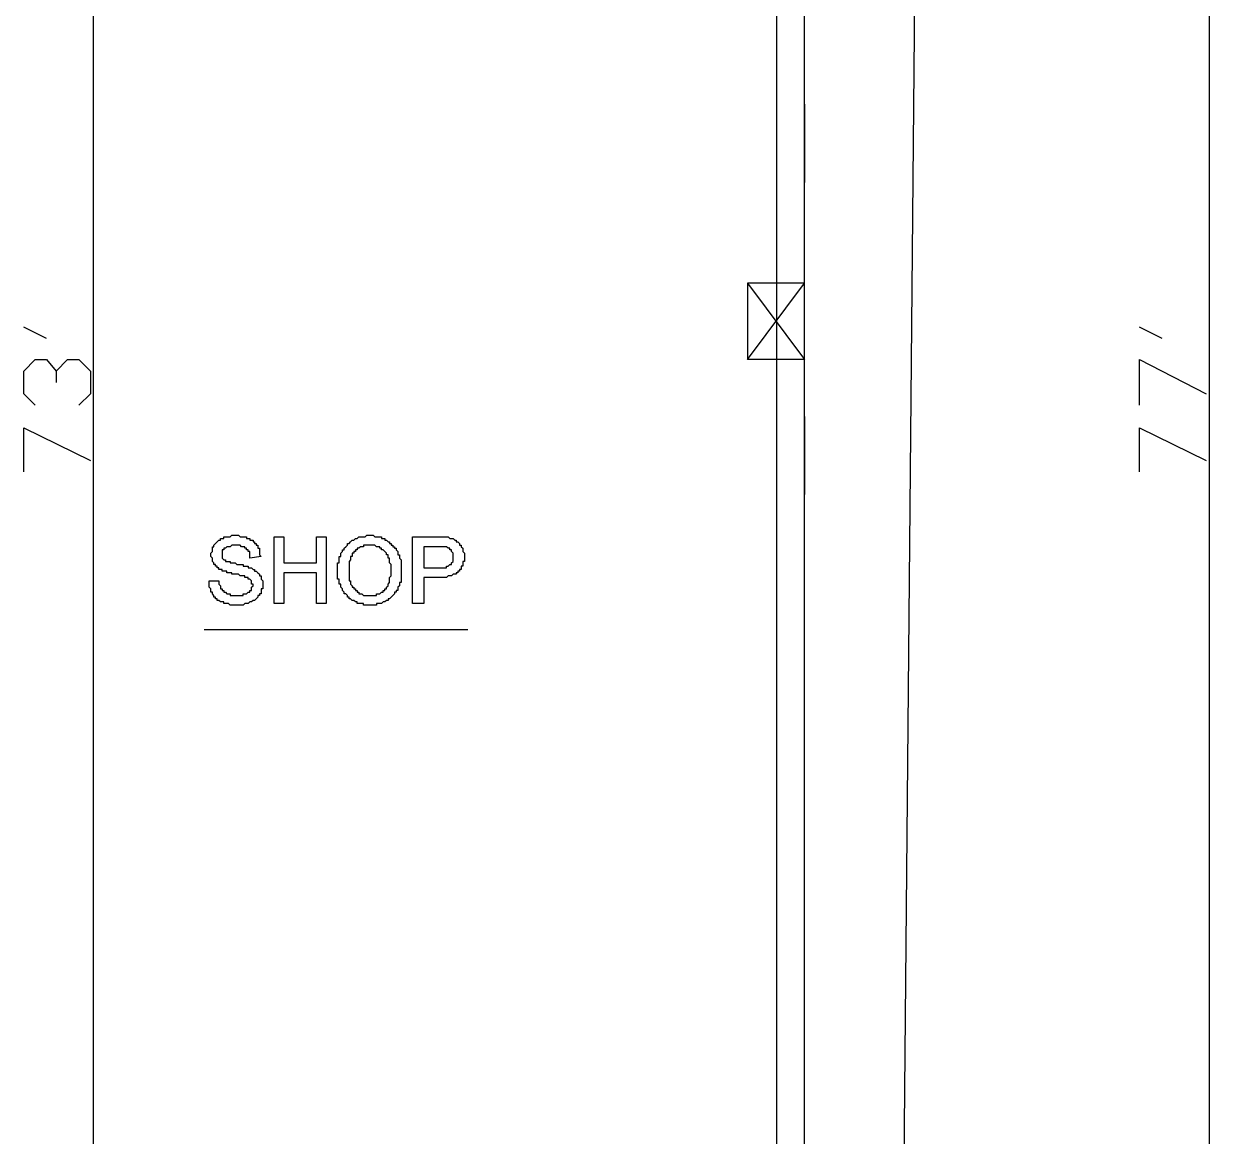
# Model space of a CAD drawing. Header units: inches. Extents: x -628 to 1537, y -1730 to 336.
# Drawn here: x 262.6 to 455.7, y -358.4 to -177.3 of the extents above; entities that cross this region are included whole.
import ezdxf

# ---------------------------------------------------------------- set-up
doc = ezdxf.new("R2010")
doc.units = ezdxf.units.IN
doc.layers.get('0').update_dxf_attribs({"linetype": 'CONTINUOUS'})

msp = doc.modelspace()

# ---------------------------------------------------------------- linework, layer by layer
at = {"color": 6}
for p, q in [((410.91, 180.11), (403.23, -657.05)), ((266.31, -228.53), (262.6, -226.68)), ((447.99, -228.53), (444.27, -226.68)), ((262.6, -233.83), (264.45, -231.98)), ((264.45, -231.98), (266.31, -231.98)), ((266.31, -231.98), (267.89, -233.83)), ((267.89, -233.83), (269.75, -231.98)), ((269.75, -231.98), (271.6, -231.98)), ((271.6, -231.98), (273.45, -233.83)), ((444.27, -239.39), (444.27, -231.98)), ((444.27, -231.98), (455.13, -237.54)), ((262.6, -237.54), (262.6, -233.83)), ((267.89, -233.83), (267.89, -235.68)), ((273.45, -233.83), (273.45, -237.54)), ((264.45, -239.39), (262.6, -237.54)), ((273.45, -237.54), (271.6, -239.39)), ((262.6, -250.25), (262.6, -243.1)), ((262.6, -243.1), (273.45, -248.4)), ((444.27, -250.25), (444.27, -243.1)), ((444.27, -243.1), (455.13, -248.4)), ((296.23, -260.85), (296.5, -260.58)), ((296.5, -260.58), (296.75, -260.58)), ((296.75, -260.58), (296.75, -260.58)), ((296.75, -260.58), (297.02, -260.58)), ((297.02, -260.58), (297.02, -260.58)), ((297.02, -260.58), (297.29, -260.58)), ((297.29, -260.58), (297.29, -260.58)), ((297.29, -260.58), (297.56, -260.58)), ((297.56, -260.58), (297.56, -260.58)), ((297.56, -260.58), (297.82, -260.85)), ((318.21, -260.85), (318.47, -260.58)), ((318.47, -260.58), (318.47, -260.58)), ((318.47, -260.58), (318.74, -260.58)), ((318.74, -260.58), (319.01, -260.58)), ((319.01, -260.58), (319.01, -260.58)), ((319.01, -260.58), (319.53, -260.58)), ((319.01, -260.58), (319.01, -260.58)), ((319.01, -260.58), (319.01, -260.58)), ((319.53, -260.58), (319.53, -260.58)), ((319.53, -260.58), (319.8, -260.85)), ((293.32, -262.7), (293.32, -262.44)), ((293.32, -262.44), (293.58, -262.44)), ((293.58, -262.17), (293.84, -261.91)), ((293.58, -262.44), (293.58, -262.17)), ((293.58, -262.17), (293.58, -262.17)), ((293.84, -261.91), (294.11, -261.64)), ((293.84, -261.91), (293.84, -261.91)), ((293.84, -261.91), (293.84, -261.91)), ((294.11, -261.64), (294.38, -261.37)), ((294.11, -261.64), (294.11, -261.64)), ((294.11, -261.64), (294.11, -261.64)), ((294.38, -261.37), (294.38, -261.37)), ((294.38, -261.37), (294.64, -261.37)), ((294.64, -261.37), (294.64, -261.1)), ((294.64, -261.1), (294.64, -261.1)), ((294.64, -261.1), (294.9, -261.1)), ((294.9, -261.1), (294.9, -261.1)), ((294.9, -261.1), (295.17, -261.1)), ((295.17, -261.1), (295.17, -260.85)), ((295.17, -260.85), (295.44, -260.85)), ((295.44, -260.85), (295.44, -260.85)), ((295.44, -260.85), (295.7, -260.85)), ((295.7, -262.44), (295.44, -262.7)), ((295.7, -260.85), (295.96, -260.85)), ((295.96, -262.44), (295.7, -262.44)), ((295.7, -262.44), (295.7, -262.44)), ((295.96, -260.85), (295.96, -260.85)), ((295.96, -260.85), (296.23, -260.85)), ((296.23, -262.44), (295.96, -262.44)), ((295.96, -262.44), (295.96, -262.44)), ((296.23, -260.85), (296.23, -260.85)), ((296.5, -262.17), (296.23, -262.44)), ((296.23, -262.44), (296.23, -262.44)), ((296.75, -262.17), (296.5, -262.17)), ((296.5, -262.17), (296.5, -262.17)), ((297.02, -262.17), (296.75, -262.17)), ((297.29, -262.17), (297.02, -262.17)), ((297.02, -262.17), (297.02, -262.17)), ((297.02, -262.17), (297.02, -262.17)), ((297.56, -262.17), (297.29, -262.17)), ((297.82, -262.17), (297.56, -262.17)), ((297.56, -262.17), (297.56, -262.17)), ((297.82, -260.85), (298.08, -260.85)), ((298.08, -262.44), (297.82, -262.17)), ((298.08, -260.85), (298.08, -260.85)), ((298.08, -260.85), (298.35, -260.85)), ((298.35, -262.44), (298.08, -262.44)), ((298.08, -262.44), (298.08, -262.44)), ((298.35, -260.85), (298.35, -260.85)), ((298.35, -260.85), (298.61, -260.85)), ((298.61, -262.44), (298.35, -262.44)), ((298.35, -262.44), (298.35, -262.44)), ((298.61, -260.85), (298.61, -260.85)), ((298.61, -260.85), (298.88, -260.85)), ((298.61, -262.7), (298.61, -262.44)), ((298.61, -262.44), (298.61, -262.44)), ((298.88, -260.85), (298.88, -261.1)), ((298.88, -261.1), (299.14, -261.1)), ((299.14, -261.1), (299.14, -261.1)), ((299.14, -261.1), (299.41, -261.1)), ((299.41, -261.1), (299.41, -261.37)), ((299.41, -261.37), (299.67, -261.37)), ((299.67, -261.37), (299.67, -261.37)), ((299.67, -261.37), (299.94, -261.37)), ((299.94, -261.37), (299.94, -261.64)), ((299.94, -261.64), (299.94, -261.64)), ((299.94, -261.64), (300.2, -261.64)), ((300.2, -261.64), (300.2, -261.91)), ((300.2, -261.91), (300.46, -261.91)), ((300.46, -261.91), (300.46, -261.91)), ((300.46, -261.91), (300.46, -262.17)), ((300.46, -262.17), (300.73, -262.17)), ((300.73, -262.17), (300.73, -262.44)), ((300.73, -262.44), (300.73, -262.44)), ((300.73, -262.44), (300.73, -262.7)), ((303.38, -271.7), (303.38, -260.85)), ((303.38, -260.85), (304.97, -260.85)), ((304.97, -260.85), (304.97, -265.08)), ((310.27, -265.08), (310.27, -260.85)), ((310.27, -260.85), (311.85, -260.85)), ((311.85, -260.85), (311.85, -271.7)), ((314.77, -262.7), (315.03, -262.44)), ((315.03, -262.44), (315.3, -262.17)), ((315.03, -262.44), (315.03, -262.44)), ((315.03, -262.44), (315.03, -262.44)), ((315.3, -262.17), (315.3, -261.91)), ((315.3, -261.91), (315.57, -261.91)), ((315.3, -262.17), (315.3, -262.17)), ((315.57, -261.91), (315.83, -261.64)), ((315.57, -261.91), (315.57, -261.91)), ((315.83, -261.64), (316.09, -261.37)), ((315.83, -261.64), (315.83, -261.64)), ((315.83, -261.64), (315.83, -261.64)), ((316.09, -261.37), (316.09, -261.37)), ((316.09, -261.37), (316.36, -261.37)), ((316.36, -261.37), (316.62, -261.1)), ((316.36, -261.37), (316.36, -261.37)), ((316.62, -261.1), (316.62, -261.1)), ((316.62, -261.1), (316.89, -261.1)), ((316.89, -261.1), (317.15, -260.85)), ((316.89, -261.1), (316.89, -261.1)), ((317.15, -260.85), (317.15, -260.85)), ((317.15, -260.85), (317.42, -260.85)), ((317.42, -262.44), (317.15, -262.7)), ((317.42, -260.85), (317.42, -260.85)), ((317.42, -260.85), (317.68, -260.85)), ((317.68, -262.44), (317.42, -262.44)), ((317.42, -262.44), (317.42, -262.44)), ((317.68, -260.85), (317.68, -260.85)), ((317.68, -260.85), (317.95, -260.85)), ((317.95, -262.44), (317.68, -262.44)), ((317.68, -262.44), (317.68, -262.44)), ((317.95, -260.85), (318.21, -260.85)), ((318.21, -262.17), (317.95, -262.17)), ((317.95, -262.17), (317.95, -262.44)), ((318.21, -260.85), (318.21, -260.85)), ((318.47, -262.17), (318.21, -262.17)), ((318.74, -262.17), (318.47, -262.17)), ((318.47, -262.17), (318.47, -262.17)), ((319.01, -262.17), (318.74, -262.17)), ((318.74, -262.17), (318.74, -262.17)), ((319.27, -262.17), (319.01, -262.17)), ((319.01, -262.17), (319.01, -262.17)), ((319.53, -262.17), (319.27, -262.17)), ((319.27, -262.17), (319.27, -262.17)), ((319.8, -262.17), (319.53, -262.17)), ((319.8, -260.85), (319.8, -260.85)), ((319.8, -260.85), (320.07, -260.85)), ((320.07, -262.44), (319.8, -262.17)), ((319.8, -262.17), (319.8, -262.17)), ((320.07, -260.85), (320.07, -260.85)), ((320.07, -260.85), (320.33, -260.85)), ((320.33, -262.44), (320.07, -262.44)), ((320.07, -262.44), (320.07, -262.44)), ((320.33, -260.85), (320.33, -260.85)), ((320.33, -260.85), (320.59, -260.85)), ((320.59, -262.44), (320.33, -262.44)), ((320.33, -262.44), (320.33, -262.44)), ((320.59, -260.85), (320.86, -260.85)), ((320.59, -262.7), (320.59, -262.44)), ((320.86, -260.85), (320.86, -261.1)), ((320.86, -261.1), (321.13, -261.1)), ((321.13, -261.1), (321.13, -261.1)), ((321.13, -261.1), (321.39, -261.1)), ((321.39, -261.1), (321.39, -261.1)), ((321.39, -261.1), (321.39, -261.37)), ((321.39, -261.37), (321.65, -261.37)), ((321.65, -261.37), (321.65, -261.37)), ((321.65, -261.37), (321.92, -261.64)), ((321.92, -261.64), (321.92, -261.64)), ((321.92, -261.64), (322.19, -261.64)), ((322.19, -261.64), (322.19, -261.91)), ((322.19, -261.91), (322.45, -261.91)), ((322.45, -261.91), (322.45, -261.91)), ((322.45, -261.91), (322.45, -262.17)), ((322.45, -262.17), (322.71, -262.17)), ((322.71, -262.17), (322.71, -262.17)), ((322.71, -262.17), (322.71, -262.44)), ((322.71, -262.44), (322.98, -262.44)), ((322.98, -262.44), (322.98, -262.44)), ((322.98, -262.44), (322.98, -262.7)), ((325.9, -260.85), (330.13, -260.85)), ((325.9, -271.7), (325.9, -260.85)), ((330.13, -262.44), (327.75, -262.44)), ((327.75, -262.44), (327.75, -265.87)), ((330.13, -260.85), (330.13, -260.85)), ((330.13, -260.85), (330.66, -260.85)), ((330.4, -262.44), (330.13, -262.44)), ((330.66, -262.44), (330.4, -262.44)), ((330.66, -260.85), (330.66, -260.85)), ((330.66, -260.85), (330.92, -260.85)), ((330.92, -262.44), (330.66, -262.44)), ((330.66, -262.44), (330.66, -262.44)), ((330.92, -260.85), (330.92, -260.85)), ((330.92, -260.85), (331.19, -260.85)), ((331.19, -262.44), (330.92, -262.44)), ((330.92, -262.44), (330.92, -262.44)), ((331.19, -260.85), (331.19, -260.85)), ((331.19, -260.85), (331.46, -260.85)), ((331.46, -262.44), (331.19, -262.44)), ((331.19, -262.44), (331.19, -262.44)), ((331.46, -260.85), (331.46, -260.85)), ((331.46, -260.85), (331.71, -260.85)), ((331.71, -262.7), (331.46, -262.44)), ((331.46, -262.44), (331.46, -262.44)), ((331.46, -262.44), (331.46, -262.44)), ((331.71, -260.85), (331.98, -261.1)), ((331.98, -261.1), (331.98, -261.1)), ((331.98, -261.1), (332.25, -261.1)), ((332.25, -261.1), (332.25, -261.1)), ((332.25, -261.1), (332.52, -261.1)), ((332.52, -261.1), (332.52, -261.1)), ((332.52, -261.1), (332.78, -261.37)), ((332.78, -261.37), (332.78, -261.37)), ((332.78, -261.37), (333.04, -261.37)), ((333.04, -261.37), (333.04, -261.37)), ((333.04, -261.37), (333.04, -261.64)), ((333.04, -261.64), (333.31, -261.64)), ((333.31, -261.64), (333.31, -261.64)), ((333.31, -261.64), (333.57, -261.91)), ((333.57, -261.91), (333.57, -261.91)), ((333.57, -261.91), (333.57, -262.17)), ((333.57, -262.17), (333.83, -262.17)), ((333.83, -262.17), (333.83, -262.44)), ((333.83, -262.44), (333.83, -262.44)), ((333.83, -262.44), (334.1, -262.7)), ((293.05, -263.49), (293.32, -263.22)), ((293.05, -263.76), (293.05, -263.49)), ((293.05, -263.49), (293.05, -263.49)), ((293.05, -264.02), (293.05, -263.76)), ((293.05, -263.76), (293.05, -263.76)), ((293.32, -264.29), (293.05, -264.02)), ((293.32, -262.96), (293.32, -262.7)), ((293.32, -262.7), (293.32, -262.7)), ((293.32, -263.22), (293.32, -262.96)), ((293.32, -262.96), (293.32, -262.96)), ((293.32, -263.22), (293.32, -263.22)), ((293.32, -264.56), (293.32, -264.29)), ((293.32, -264.29), (293.32, -264.29)), ((295.17, -262.96), (294.9, -262.96)), ((294.9, -262.96), (294.9, -263.22)), ((294.9, -263.22), (294.9, -263.22)), ((294.9, -263.22), (294.9, -263.49)), ((294.9, -263.49), (294.9, -263.49)), ((294.9, -263.49), (294.9, -263.76)), ((294.9, -263.76), (294.9, -263.76)), ((294.9, -263.76), (294.9, -264.02)), ((294.9, -264.02), (294.9, -264.02)), ((294.9, -264.02), (294.9, -264.29)), ((294.9, -264.29), (294.9, -264.29)), ((294.9, -264.29), (295.17, -264.56)), ((295.44, -262.7), (295.17, -262.7)), ((295.17, -262.7), (295.17, -262.7)), ((295.17, -262.7), (295.17, -262.96)), ((295.44, -262.7), (295.44, -262.7)), ((298.88, -262.7), (298.61, -262.7)), ((298.88, -262.96), (298.88, -262.7)), ((298.88, -262.7), (298.88, -262.7)), ((299.14, -262.96), (298.88, -262.96)), ((299.14, -263.22), (299.14, -262.96)), ((299.41, -263.22), (299.14, -263.22)), ((299.41, -264.29), (299.41, -263.22)), ((301.26, -264.02), (299.41, -264.29)), ((300.73, -262.7), (301, -262.7)), ((301, -262.7), (301, -262.96)), ((301, -262.96), (301, -262.96)), ((301, -262.96), (301, -263.22)), ((301, -263.22), (301, -263.22)), ((301, -263.22), (301, -263.49)), ((301, -263.49), (301, -263.49)), ((301, -263.49), (301, -263.76)), ((301, -263.76), (301.26, -264.02)), ((301.26, -264.02), (301.26, -264.02)), ((301.26, -264.02), (301.26, -264.02)), ((313.97, -264.29), (313.97, -264.02)), ((313.97, -264.02), (314.24, -264.02)), ((313.97, -264.56), (313.97, -264.29)), ((313.97, -264.29), (313.97, -264.29)), ((314.24, -263.49), (314.51, -263.22)), ((314.24, -263.76), (314.24, -263.49)), ((314.24, -263.49), (314.24, -263.49)), ((314.24, -264.02), (314.24, -263.76)), ((314.24, -263.76), (314.24, -263.76)), ((314.51, -263.22), (314.51, -262.96)), ((314.51, -262.96), (314.51, -262.96)), ((314.51, -262.96), (314.77, -262.96)), ((314.51, -263.22), (314.51, -263.22)), ((314.77, -262.96), (314.77, -262.7)), ((314.77, -262.7), (314.77, -262.7)), ((316.09, -264.02), (315.83, -264.02)), ((315.83, -264.02), (315.83, -264.29)), ((315.83, -264.29), (315.83, -264.29)), ((315.83, -264.29), (315.83, -264.56)), ((316.36, -263.49), (316.09, -263.49)), ((316.09, -263.49), (316.09, -263.76)), ((316.09, -263.76), (316.09, -263.76)), ((316.09, -263.76), (316.09, -264.02)), ((316.62, -263.22), (316.36, -263.22)), ((316.36, -263.22), (316.36, -263.22)), ((316.36, -263.22), (316.36, -263.49)), ((316.36, -263.49), (316.36, -263.49)), ((316.89, -262.96), (316.62, -262.96)), ((316.62, -262.96), (316.62, -263.22)), ((317.15, -262.7), (316.89, -262.7)), ((316.89, -262.7), (316.89, -262.7)), ((316.89, -262.7), (316.89, -262.96)), ((317.15, -262.7), (317.15, -262.7)), ((320.86, -262.7), (320.59, -262.7)), ((320.86, -262.96), (320.86, -262.7)), ((320.86, -262.7), (320.86, -262.7)), ((321.13, -262.96), (320.86, -262.96)), ((321.39, -263.22), (321.13, -262.96)), ((321.13, -262.96), (321.13, -262.96)), ((321.65, -263.49), (321.39, -263.22)), ((321.39, -263.22), (321.39, -263.22)), ((321.39, -263.22), (321.39, -263.22)), ((321.65, -263.76), (321.65, -263.49)), ((321.65, -263.49), (321.65, -263.49)), ((321.65, -263.49), (321.65, -263.49)), ((321.92, -263.76), (321.65, -263.76)), ((321.92, -264.02), (321.92, -263.76)), ((321.92, -264.29), (321.92, -264.02)), ((321.92, -264.02), (321.92, -264.02)), ((322.19, -264.29), (321.92, -264.29)), ((322.19, -264.56), (322.19, -264.29)), ((322.98, -262.7), (323.24, -262.7)), ((323.24, -262.7), (323.24, -262.96)), ((323.24, -262.96), (323.24, -262.96)), ((323.24, -262.96), (323.51, -263.22)), ((323.51, -263.22), (323.51, -263.22)), ((323.51, -263.22), (323.51, -263.49)), ((323.51, -263.49), (323.51, -263.49)), ((323.51, -263.49), (323.51, -263.76)), ((323.51, -263.76), (323.78, -263.76)), ((323.78, -263.76), (323.78, -264.02)), ((323.78, -264.02), (323.78, -264.02)), ((323.78, -264.02), (323.78, -264.29)), ((323.78, -264.29), (323.78, -264.29)), ((323.78, -264.29), (324.04, -264.56)), ((331.98, -262.7), (331.71, -262.7)), ((331.71, -262.7), (331.71, -262.7)), ((331.98, -262.96), (331.98, -262.7)), ((332.25, -262.96), (331.98, -262.96)), ((332.25, -263.22), (332.25, -262.96)), ((332.25, -262.96), (332.25, -262.96)), ((332.52, -263.49), (332.25, -263.22)), ((332.25, -263.22), (332.25, -263.22)), ((332.52, -263.76), (332.52, -263.49)), ((332.52, -263.49), (332.52, -263.49)), ((332.52, -264.02), (332.52, -263.76)), ((332.52, -263.76), (332.52, -263.76)), ((332.52, -264.29), (332.52, -264.02)), ((332.52, -264.02), (332.52, -264.02)), ((332.52, -264.56), (332.52, -264.29)), ((332.52, -264.29), (332.52, -264.29)), ((334.1, -262.7), (334.1, -262.7)), ((334.1, -262.7), (334.1, -262.96)), ((334.1, -262.96), (334.1, -262.96)), ((334.1, -262.96), (334.1, -263.22)), ((334.1, -263.22), (334.1, -263.22)), ((334.1, -263.22), (334.37, -263.49)), ((334.37, -263.49), (334.37, -263.49)), ((334.37, -263.49), (334.37, -263.76)), ((334.37, -263.76), (334.37, -264.02)), ((334.37, -264.02), (334.37, -264.02)), ((334.37, -264.02), (334.37, -264.02)), ((334.37, -264.02), (334.37, -264.29)), ((334.37, -264.29), (334.37, -264.29)), ((334.37, -264.29), (334.37, -264.56)), ((293.32, -264.82), (293.32, -264.56)), ((293.32, -264.56), (293.32, -264.56)), ((293.58, -265.08), (293.32, -264.82)), ((293.32, -264.82), (293.32, -264.82)), ((293.58, -265.34), (293.58, -265.08)), ((293.58, -265.08), (293.58, -265.08)), ((293.84, -265.34), (293.58, -265.34)), ((293.58, -265.34), (293.58, -265.34)), ((293.84, -265.61), (293.84, -265.34)), ((294.11, -265.61), (293.84, -265.61)), ((294.11, -265.87), (294.11, -265.61)), ((294.11, -265.61), (294.11, -265.61)), ((294.38, -265.87), (294.11, -265.87)), ((294.11, -265.87), (294.11, -265.87)), ((294.38, -266.14), (294.38, -265.87)), ((294.38, -265.87), (294.38, -265.87)), ((294.64, -266.14), (294.38, -266.14)), ((294.9, -266.14), (294.64, -266.14)), ((294.64, -266.14), (294.64, -266.14)), ((294.9, -266.41), (294.9, -266.14)), ((295.17, -266.41), (294.9, -266.41)), ((295.17, -264.56), (295.17, -264.56)), ((295.17, -264.56), (295.17, -264.56)), ((295.17, -264.56), (295.44, -264.56)), ((295.44, -266.41), (295.17, -266.41)), ((295.17, -266.41), (295.17, -266.41)), ((295.44, -264.56), (295.44, -264.56)), ((295.44, -264.56), (295.44, -264.82)), ((295.44, -264.82), (295.7, -264.82)), ((295.7, -266.41), (295.44, -266.41)), ((295.7, -264.82), (295.7, -264.82)), ((295.7, -264.82), (295.96, -264.82)), ((295.7, -266.68), (295.7, -266.41)), ((295.96, -264.82), (295.96, -264.82)), ((295.96, -264.82), (296.23, -264.82)), ((296.23, -264.82), (296.23, -265.08)), ((296.23, -265.08), (296.5, -265.08)), ((296.5, -265.08), (296.75, -265.08)), ((296.75, -265.08), (296.75, -265.08)), ((296.75, -265.08), (297.02, -265.08)), ((297.02, -265.08), (297.29, -265.34)), ((297.29, -265.34), (297.29, -265.34)), ((297.29, -265.34), (297.56, -265.34)), ((297.56, -265.34), (297.56, -265.34)), ((297.56, -265.34), (297.82, -265.34)), ((297.82, -265.34), (298.08, -265.34)), ((298.08, -265.34), (298.08, -265.34)), ((298.08, -265.34), (298.35, -265.34)), ((298.35, -265.34), (298.35, -265.61)), ((298.35, -265.61), (298.61, -265.61)), ((298.61, -265.61), (298.61, -265.61)), ((298.61, -265.61), (298.88, -265.61)), ((298.88, -265.61), (298.88, -265.61)), ((298.88, -265.61), (299.14, -265.61)), ((299.14, -265.61), (299.14, -265.87)), ((299.14, -265.87), (299.41, -265.87)), ((299.41, -265.87), (299.41, -265.87)), ((299.41, -265.87), (299.41, -265.87)), ((299.41, -265.87), (299.67, -265.87)), ((299.67, -265.87), (299.67, -265.87)), ((299.67, -265.87), (299.94, -266.14)), ((299.94, -266.14), (299.94, -266.14)), ((299.94, -266.14), (300.2, -266.14)), ((300.2, -266.14), (300.2, -266.41)), ((300.2, -266.41), (300.46, -266.41)), ((300.46, -266.41), (300.46, -266.41)), ((300.46, -266.41), (300.73, -266.68)), ((304.97, -265.08), (310.27, -265.08)), ((313.7, -265.34), (313.7, -265.08)), ((313.7, -265.08), (313.97, -265.08)), ((313.7, -265.61), (313.7, -265.34)), ((313.7, -265.34), (313.7, -265.34)), ((313.7, -265.87), (313.7, -265.61)), ((313.7, -266.14), (313.7, -265.87)), ((313.7, -265.87), (313.7, -265.87)), ((313.7, -266.41), (313.7, -266.14)), ((313.7, -266.14), (313.7, -266.14)), ((313.7, -266.68), (313.7, -266.41)), ((313.97, -264.82), (313.97, -264.56)), ((313.97, -264.56), (313.97, -264.56)), ((313.97, -265.08), (313.97, -264.82)), ((315.83, -264.56), (315.57, -264.82)), ((315.57, -264.82), (315.57, -264.82)), ((315.57, -264.82), (315.57, -265.08)), ((315.57, -265.08), (315.57, -265.08)), ((315.57, -265.08), (315.57, -265.34)), ((315.57, -265.34), (315.57, -265.61)), ((315.57, -265.61), (315.57, -265.61)), ((315.57, -265.61), (315.57, -265.87)), ((315.57, -265.87), (315.57, -266.14)), ((315.57, -266.14), (315.57, -266.14)), ((315.57, -266.14), (315.57, -266.41)), ((315.57, -266.41), (315.57, -266.41)), ((315.57, -266.41), (315.57, -266.68)), ((315.83, -264.56), (315.83, -264.56)), ((322.19, -264.82), (322.19, -264.56)), ((322.19, -264.56), (322.19, -264.56)), ((322.19, -265.08), (322.19, -264.82)), ((322.19, -264.82), (322.19, -264.82)), ((322.45, -265.34), (322.19, -265.08)), ((322.19, -265.08), (322.19, -265.08)), ((322.45, -265.61), (322.45, -265.34)), ((322.45, -265.34), (322.45, -265.34)), ((322.45, -265.87), (322.45, -265.61)), ((322.45, -266.14), (322.45, -265.87)), ((322.45, -265.87), (322.45, -265.87)), ((322.45, -266.41), (322.45, -266.14)), ((322.45, -266.68), (322.45, -266.41)), ((322.45, -266.41), (322.45, -266.41)), ((324.04, -264.56), (324.04, -264.56)), ((324.04, -264.56), (324.04, -264.82)), ((324.04, -264.82), (324.04, -264.82)), ((324.04, -264.82), (324.04, -265.08)), ((324.04, -265.08), (324.04, -265.08)), ((324.04, -265.08), (324.04, -265.34)), ((324.04, -265.34), (324.04, -265.61)), ((324.04, -265.61), (324.04, -265.61)), ((324.04, -265.61), (324.04, -265.87)), ((324.04, -265.87), (324.04, -265.87)), ((324.04, -265.87), (324.04, -266.14)), ((324.04, -266.14), (324.04, -266.41)), ((324.04, -266.41), (324.04, -266.41)), ((324.04, -266.41), (324.04, -266.41)), ((324.04, -266.41), (324.04, -266.68)), ((327.75, -265.87), (330.66, -265.87)), ((330.66, -265.87), (330.66, -265.87)), ((330.66, -265.87), (330.92, -265.87)), ((330.92, -265.87), (330.92, -265.87)), ((330.92, -265.87), (331.19, -265.87)), ((331.19, -265.87), (331.46, -265.87)), ((331.46, -265.87), (331.46, -265.61)), ((331.46, -265.61), (331.71, -265.61)), ((331.71, -265.61), (331.98, -265.34)), ((331.71, -265.61), (331.71, -265.61)), ((331.71, -265.61), (331.71, -265.61)), ((331.98, -265.34), (331.98, -265.34)), ((331.98, -265.34), (331.98, -265.34)), ((331.98, -265.34), (332.25, -265.34)), ((332.25, -265.08), (332.52, -264.82)), ((332.25, -265.34), (332.25, -265.08)), ((332.25, -265.08), (332.25, -265.08)), ((332.25, -265.08), (332.25, -265.08)), ((332.52, -264.82), (332.52, -264.56)), ((332.52, -264.56), (332.52, -264.56)), ((332.52, -264.82), (332.52, -264.82)), ((333.57, -266.41), (333.31, -266.41)), ((333.31, -266.41), (333.31, -266.41)), ((333.31, -266.41), (333.31, -266.68)), ((333.83, -266.14), (333.57, -266.14)), ((333.57, -266.14), (333.57, -266.14)), ((333.57, -266.14), (333.57, -266.41)), ((334.1, -265.61), (333.83, -265.61)), ((333.83, -265.61), (333.83, -265.87)), ((333.83, -265.87), (333.83, -265.87)), ((333.83, -265.87), (333.83, -266.14)), ((334.37, -264.82), (334.1, -264.82)), ((334.1, -264.82), (334.1, -265.08)), ((334.1, -265.08), (334.1, -265.08)), ((334.1, -265.08), (334.1, -265.34)), ((334.1, -265.34), (334.1, -265.34)), ((334.1, -265.34), (334.1, -265.61)), ((334.37, -264.56), (334.37, -264.82)), ((292.79, -268.26), (292.79, -267.99)), ((292.79, -267.99), (294.38, -267.99)), ((292.79, -268.53), (292.79, -268.26)), ((292.79, -268.26), (292.79, -268.26)), ((294.38, -267.99), (294.38, -267.99)), ((294.38, -267.99), (294.38, -268.26)), ((294.38, -268.26), (294.38, -268.53)), ((295.96, -266.68), (295.7, -266.68)), ((296.23, -266.68), (295.96, -266.68)), ((295.96, -266.68), (295.96, -266.68)), ((296.5, -266.68), (296.23, -266.68)), ((296.5, -266.93), (296.5, -266.68)), ((296.75, -266.93), (296.5, -266.93)), ((297.02, -266.93), (296.75, -266.93)), ((297.29, -266.93), (297.02, -266.93)), ((297.02, -266.93), (297.02, -266.93)), ((297.56, -266.93), (297.29, -266.93)), ((297.82, -267.2), (297.56, -266.93)), ((297.56, -266.93), (297.56, -266.93)), ((298.08, -267.2), (297.82, -267.2)), ((297.82, -267.2), (297.82, -267.2)), ((298.35, -267.2), (298.08, -267.2)), ((298.61, -267.2), (298.35, -267.2)), ((298.35, -267.2), (298.35, -267.2)), ((298.61, -267.47), (298.61, -267.2)), ((298.88, -267.47), (298.61, -267.47)), ((298.61, -267.47), (298.61, -267.47)), ((299.14, -267.47), (298.88, -267.47)), ((298.88, -267.47), (298.88, -267.47)), ((299.14, -267.73), (299.14, -267.47)), ((299.14, -267.47), (299.14, -267.47)), ((299.41, -267.73), (299.14, -267.73)), ((299.67, -267.99), (299.41, -267.73)), ((299.41, -267.73), (299.41, -267.73)), ((299.67, -268.26), (299.67, -267.99)), ((299.67, -267.99), (299.67, -267.99)), ((299.67, -268.53), (299.67, -268.26)), ((299.67, -268.26), (299.67, -268.26)), ((300.73, -266.68), (300.73, -266.68)), ((300.73, -266.68), (300.73, -266.68)), ((300.73, -266.68), (301, -266.93)), ((301, -266.93), (301, -266.93)), ((301, -266.93), (301, -267.2)), ((301, -267.2), (301.26, -267.2)), ((301.26, -267.2), (301.26, -267.47)), ((301.26, -267.47), (301.26, -267.47)), ((301.26, -267.47), (301.26, -267.73)), ((301.26, -267.73), (301.26, -267.73)), ((301.26, -267.73), (301.52, -267.99)), ((301.52, -267.99), (301.52, -267.99)), ((301.52, -267.99), (301.52, -268.26)), ((301.52, -268.26), (301.52, -268.53)), ((310.27, -266.68), (304.97, -266.68)), ((304.97, -266.68), (304.97, -271.7)), ((310.27, -271.7), (310.27, -266.68)), ((313.7, -266.93), (313.7, -266.68)), ((313.7, -266.68), (313.7, -266.68)), ((313.7, -267.2), (313.7, -266.93)), ((313.7, -266.93), (313.7, -266.93)), ((313.7, -267.47), (313.7, -267.2)), ((313.7, -267.2), (313.7, -267.2)), ((313.7, -267.73), (313.7, -267.47)), ((313.97, -267.73), (313.7, -267.73)), ((313.97, -267.99), (313.97, -267.73)), ((313.97, -268.26), (313.97, -267.99)), ((313.97, -267.99), (313.97, -267.99)), ((313.97, -268.53), (313.97, -268.26)), ((313.97, -268.26), (313.97, -268.26)), ((315.57, -266.68), (315.57, -266.68)), ((315.57, -266.68), (315.57, -266.93)), ((315.57, -266.93), (315.57, -267.2)), ((315.57, -267.2), (315.57, -267.2)), ((315.57, -267.2), (315.57, -267.47)), ((315.57, -267.47), (315.57, -267.47)), ((315.57, -267.47), (315.57, -267.73)), ((315.57, -267.73), (315.57, -267.99)), ((315.57, -267.99), (315.83, -267.99)), ((315.83, -267.99), (315.83, -268.26)), ((315.83, -268.26), (315.83, -268.26)), ((315.83, -268.26), (315.83, -268.53)), ((321.92, -268.53), (322.19, -268.26)), ((322.19, -267.47), (322.45, -267.2)), ((322.19, -267.73), (322.19, -267.47)), ((322.19, -267.99), (322.19, -267.73)), ((322.19, -267.73), (322.19, -267.73)), ((322.19, -268.26), (322.19, -267.99)), ((322.19, -267.99), (322.19, -267.99)), ((322.19, -268.26), (322.19, -268.26)), ((322.45, -266.93), (322.45, -266.68)), ((322.45, -267.2), (322.45, -266.93)), ((322.45, -266.93), (322.45, -266.93)), ((322.45, -267.2), (322.45, -267.2)), ((324.04, -268.26), (323.78, -268.26)), ((323.78, -268.26), (323.78, -268.53)), ((324.04, -266.68), (324.04, -266.93)), ((324.04, -266.93), (324.04, -266.93)), ((324.04, -266.93), (324.04, -267.2)), ((324.04, -267.2), (324.04, -267.2)), ((324.04, -267.2), (324.04, -267.47)), ((324.04, -267.47), (324.04, -267.47)), ((324.04, -267.47), (324.04, -267.73)), ((324.04, -267.73), (324.04, -267.99)), ((324.04, -267.99), (324.04, -267.99)), ((324.04, -267.99), (324.04, -268.26)), ((330.13, -267.47), (327.75, -267.47)), ((327.75, -267.47), (327.75, -271.7)), ((330.4, -267.47), (330.13, -267.47)), ((330.66, -267.47), (330.4, -267.47)), ((330.4, -267.47), (330.4, -267.47)), ((330.92, -267.47), (330.66, -267.47)), ((331.19, -267.47), (330.92, -267.47)), ((330.92, -267.47), (330.92, -267.47)), ((331.46, -267.47), (331.19, -267.47)), ((331.71, -267.2), (331.46, -267.47)), ((331.46, -267.47), (331.46, -267.47)), ((331.98, -267.2), (331.71, -267.2)), ((331.71, -267.2), (331.71, -267.2)), ((332.25, -267.2), (331.98, -267.2)), ((331.98, -267.2), (331.98, -267.2)), ((332.52, -266.93), (332.25, -267.2)), ((332.25, -267.2), (332.25, -267.2)), ((332.78, -266.93), (332.52, -266.93)), ((332.52, -266.93), (332.52, -266.93)), ((333.04, -266.93), (332.78, -266.93)), ((332.78, -266.93), (332.78, -266.93)), ((333.31, -266.68), (333.04, -266.68)), ((333.04, -266.68), (333.04, -266.68)), ((333.04, -266.68), (333.04, -266.93)), ((292.79, -268.79), (292.79, -268.53)), ((292.79, -268.53), (292.79, -268.53)), ((292.79, -269.05), (292.79, -268.79)), ((293.05, -269.32), (292.79, -269.05)), ((292.79, -269.05), (292.79, -269.05)), ((293.05, -269.58), (293.05, -269.32)), ((293.05, -269.32), (293.05, -269.32)), ((293.05, -269.85), (293.05, -269.58)), ((293.05, -269.58), (293.05, -269.58)), ((293.32, -269.85), (293.05, -269.85)), ((293.32, -270.11), (293.32, -269.85)), ((293.58, -270.38), (293.32, -270.11)), ((293.32, -270.11), (293.32, -270.11)), ((293.32, -270.11), (293.32, -270.11)), ((294.38, -268.53), (294.38, -268.53)), ((294.38, -268.53), (294.64, -268.79)), ((294.64, -268.79), (294.64, -268.79)), ((294.64, -268.79), (294.64, -269.05)), ((294.64, -269.05), (294.64, -269.05)), ((294.64, -269.05), (294.64, -269.32)), ((294.64, -269.32), (294.9, -269.32)), ((294.9, -269.32), (294.9, -269.58)), ((294.9, -269.58), (294.9, -269.58)), ((294.9, -269.58), (295.17, -269.58)), ((295.17, -269.58), (295.17, -269.85)), ((295.17, -269.85), (295.17, -269.85)), ((295.17, -269.85), (295.44, -269.85)), ((295.44, -269.85), (295.44, -269.85)), ((295.44, -269.85), (295.7, -270.11)), ((295.7, -270.11), (295.7, -270.11)), ((295.7, -270.11), (295.96, -270.11)), ((295.96, -270.11), (295.96, -270.11)), ((295.96, -270.11), (296.23, -270.11)), ((296.23, -270.11), (296.23, -270.38)), ((298.35, -270.38), (298.35, -270.11)), ((298.35, -270.11), (298.61, -270.11)), ((298.61, -270.11), (298.61, -270.11)), ((298.61, -270.11), (298.88, -270.11)), ((298.88, -270.11), (299.14, -269.85)), ((298.88, -270.11), (298.88, -270.11)), ((299.14, -269.85), (299.14, -269.85)), ((299.14, -269.85), (299.41, -269.85)), ((299.41, -269.85), (299.41, -269.58)), ((299.41, -269.58), (299.67, -269.58)), ((299.41, -269.85), (299.41, -269.85)), ((299.94, -268.53), (299.67, -268.53)), ((299.67, -269.05), (299.94, -268.79)), ((299.67, -269.32), (299.67, -269.05)), ((299.67, -269.05), (299.67, -269.05)), ((299.67, -269.58), (299.67, -269.32)), ((299.67, -269.32), (299.67, -269.32)), ((299.94, -268.79), (299.94, -268.53)), ((299.94, -268.79), (299.94, -268.79)), ((301.26, -270.11), (301, -270.11)), ((301, -270.11), (301, -270.11)), ((301, -270.11), (301, -270.38)), ((301.52, -269.32), (301.26, -269.32)), ((301.26, -269.32), (301.26, -269.58)), ((301.26, -269.58), (301.26, -269.58)), ((301.26, -269.58), (301.26, -269.85)), ((301.26, -269.85), (301.26, -269.85)), ((301.26, -269.85), (301.26, -270.11)), ((301.52, -268.53), (301.52, -268.53)), ((301.52, -268.53), (301.52, -268.53)), ((301.52, -268.53), (301.52, -268.79)), ((301.52, -268.79), (301.52, -268.79)), ((301.52, -268.79), (301.52, -269.05)), ((301.52, -269.05), (301.52, -269.32)), ((314.24, -268.53), (313.97, -268.53)), ((314.24, -268.79), (314.24, -268.53)), ((314.24, -269.05), (314.24, -268.79)), ((314.24, -268.79), (314.24, -268.79)), ((314.51, -269.32), (314.24, -269.05)), ((314.24, -269.05), (314.24, -269.05)), ((314.51, -269.58), (314.51, -269.32)), ((314.51, -269.32), (314.51, -269.32)), ((314.77, -269.85), (314.51, -269.58)), ((314.51, -269.58), (314.51, -269.58)), ((314.77, -270.11), (314.77, -269.85)), ((314.77, -269.85), (314.77, -269.85)), ((315.03, -270.11), (314.77, -270.11)), ((315.3, -270.38), (315.03, -270.11)), ((315.03, -270.11), (315.03, -270.11)), ((315.83, -268.53), (315.83, -268.53)), ((315.83, -268.53), (316.09, -268.79)), ((316.09, -268.79), (316.09, -268.79)), ((316.09, -268.79), (316.09, -268.79)), ((316.09, -268.79), (316.09, -269.05)), ((316.09, -269.05), (316.36, -269.05)), ((316.36, -269.05), (316.36, -269.32)), ((316.36, -269.32), (316.36, -269.32)), ((316.36, -269.32), (316.62, -269.32)), ((316.62, -269.32), (316.62, -269.58)), ((316.62, -269.58), (316.89, -269.58)), ((316.89, -269.58), (316.89, -269.85)), ((316.89, -269.85), (316.89, -269.85)), ((316.89, -269.85), (317.15, -269.85)), ((317.15, -269.85), (317.15, -270.11)), ((317.15, -270.11), (317.42, -270.11)), ((317.42, -270.11), (317.42, -270.11)), ((317.42, -270.11), (317.68, -270.11)), ((317.68, -270.11), (317.68, -270.11)), ((317.68, -270.11), (317.95, -270.38)), ((320.07, -270.38), (320.07, -270.11)), ((320.07, -270.11), (320.33, -270.11)), ((320.33, -270.11), (320.33, -270.11)), ((320.33, -270.11), (320.59, -270.11)), ((320.59, -270.11), (320.86, -269.85)), ((320.59, -270.11), (320.59, -270.11)), ((320.86, -269.85), (320.86, -269.85)), ((320.86, -269.85), (321.13, -269.85)), ((321.13, -269.85), (321.13, -269.58)), ((321.13, -269.58), (321.13, -269.58)), ((321.13, -269.58), (321.39, -269.58)), ((321.39, -269.58), (321.39, -269.32)), ((321.39, -269.32), (321.39, -269.32)), ((321.39, -269.32), (321.65, -269.32)), ((321.65, -269.05), (321.92, -268.79)), ((321.65, -269.32), (321.65, -269.05)), ((321.65, -269.05), (321.65, -269.05)), ((321.65, -269.05), (321.65, -269.05)), ((321.92, -268.79), (321.92, -268.53)), ((321.92, -268.53), (321.92, -268.53)), ((321.92, -268.79), (321.92, -268.79)), ((322.98, -270.11), (322.71, -270.38)), ((323.24, -269.85), (322.98, -269.85)), ((322.98, -269.85), (322.98, -270.11)), ((322.98, -270.11), (322.98, -270.11)), ((323.51, -269.58), (323.24, -269.58)), ((323.24, -269.58), (323.24, -269.85)), ((323.24, -269.85), (323.24, -269.85)), ((323.78, -268.79), (323.51, -269.05)), ((323.51, -269.05), (323.51, -269.05)), ((323.51, -269.05), (323.51, -269.32)), ((323.51, -269.32), (323.51, -269.32)), ((323.51, -269.32), (323.51, -269.58)), ((323.78, -268.53), (323.78, -268.53)), ((323.78, -268.53), (323.78, -268.79)), ((323.78, -268.79), (323.78, -268.79)), ((293.58, -270.64), (293.58, -270.38)), ((293.58, -270.38), (293.58, -270.38)), ((293.84, -270.64), (293.58, -270.64)), ((293.84, -270.91), (293.84, -270.64)), ((294.11, -270.91), (293.84, -270.91)), ((293.84, -270.91), (293.84, -270.91)), ((294.11, -271.18), (294.11, -270.91)), ((294.11, -270.91), (294.11, -270.91)), ((294.38, -271.18), (294.11, -271.18)), ((294.64, -271.44), (294.38, -271.18)), ((294.38, -271.18), (294.38, -271.18)), ((294.9, -271.44), (294.64, -271.44)), ((294.64, -271.44), (294.64, -271.44)), ((295.17, -271.44), (294.9, -271.44)), ((294.9, -271.44), (294.9, -271.44)), ((295.17, -271.7), (295.17, -271.44)), ((295.44, -271.7), (295.17, -271.7)), ((295.7, -271.7), (295.44, -271.7)), ((295.44, -271.7), (295.44, -271.7)), ((295.96, -271.7), (295.7, -271.7)), ((295.7, -271.7), (295.7, -271.7)), ((296.23, -271.97), (295.96, -271.7)), ((295.96, -271.7), (295.96, -271.7)), ((296.23, -270.38), (296.5, -270.38)), ((296.5, -271.97), (296.23, -271.97)), ((296.23, -271.97), (296.23, -271.97)), ((296.5, -270.38), (296.75, -270.38)), ((296.75, -271.97), (296.5, -271.97)), ((296.75, -270.38), (296.75, -270.38)), ((296.75, -270.38), (297.02, -270.38)), ((297.02, -271.97), (296.75, -271.97)), ((296.75, -271.97), (296.75, -271.97)), ((297.02, -270.38), (297.02, -270.38)), ((297.02, -270.38), (297.29, -270.38)), ((297.29, -271.97), (297.02, -271.97)), ((297.29, -270.38), (297.29, -270.38)), ((297.29, -270.38), (297.56, -270.38)), ((297.56, -271.97), (297.29, -271.97)), ((297.29, -271.97), (297.29, -271.97)), ((297.56, -270.38), (297.82, -270.38)), ((297.82, -271.97), (297.56, -271.97)), ((297.56, -271.97), (297.56, -271.97)), ((297.82, -270.38), (297.82, -270.38)), ((297.82, -270.38), (298.08, -270.38)), ((298.08, -271.97), (297.82, -271.97)), ((297.82, -271.97), (297.82, -271.97)), ((298.08, -270.38), (298.08, -270.38)), ((298.08, -270.38), (298.35, -270.38)), ((298.35, -271.97), (298.08, -271.97)), ((298.61, -271.7), (298.35, -271.97)), ((298.35, -271.97), (298.35, -271.97)), ((298.88, -271.7), (298.61, -271.7)), ((298.61, -271.7), (298.61, -271.7)), ((299.14, -271.7), (298.88, -271.7)), ((298.88, -271.7), (298.88, -271.7)), ((299.41, -271.44), (299.14, -271.7)), ((299.14, -271.7), (299.14, -271.7)), ((299.67, -271.44), (299.41, -271.44)), ((299.41, -271.44), (299.41, -271.44)), ((299.94, -271.18), (299.67, -271.44)), ((299.67, -271.44), (299.67, -271.44)), ((300.2, -271.18), (299.94, -271.18)), ((299.94, -271.18), (299.94, -271.18)), ((300.46, -270.91), (300.2, -271.18)), ((300.2, -271.18), (300.2, -271.18)), ((300.73, -270.64), (300.46, -270.91)), ((300.46, -270.91), (300.46, -270.91)), ((300.46, -270.91), (300.46, -270.91)), ((301, -270.38), (300.73, -270.38)), ((300.73, -270.38), (300.73, -270.64)), ((300.73, -270.64), (300.73, -270.64)), ((304.97, -271.7), (303.38, -271.7)), ((311.85, -271.7), (310.27, -271.7)), ((315.3, -270.64), (315.3, -270.38)), ((315.3, -270.38), (315.3, -270.38)), ((315.57, -270.64), (315.3, -270.64)), ((315.57, -270.91), (315.57, -270.64)), ((315.57, -270.64), (315.57, -270.64)), ((315.83, -270.91), (315.57, -270.91)), ((316.09, -271.18), (315.83, -270.91)), ((315.83, -270.91), (315.83, -270.91)), ((316.36, -271.18), (316.09, -271.18)), ((316.09, -271.18), (316.09, -271.18)), ((316.62, -271.44), (316.36, -271.18)), ((316.36, -271.18), (316.36, -271.18)), ((316.89, -271.44), (316.62, -271.44)), ((316.62, -271.44), (316.62, -271.44)), ((316.62, -271.44), (316.62, -271.44)), ((316.89, -271.7), (316.89, -271.44)), ((317.15, -271.7), (316.89, -271.7)), ((317.42, -271.7), (317.15, -271.7)), ((317.68, -271.7), (317.42, -271.7)), ((317.42, -271.7), (317.42, -271.7)), ((317.95, -271.7), (317.68, -271.7)), ((317.68, -271.7), (317.68, -271.7)), ((317.95, -270.38), (317.95, -270.38)), ((317.95, -270.38), (318.21, -270.38)), ((317.95, -271.97), (317.95, -271.7)), ((318.21, -271.97), (317.95, -271.97)), ((318.21, -270.38), (318.21, -270.38)), ((318.21, -270.38), (318.47, -270.38)), ((318.47, -271.97), (318.21, -271.97)), ((318.21, -271.97), (318.21, -271.97)), ((318.47, -270.38), (318.47, -270.38)), ((318.47, -270.38), (318.74, -270.38)), ((318.74, -271.97), (318.47, -271.97)), ((318.74, -270.38), (319.01, -270.38)), ((319.01, -271.97), (318.74, -271.97)), ((318.74, -271.97), (318.74, -271.97)), ((319.01, -270.38), (319.01, -270.38)), ((319.01, -270.38), (319.53, -270.38)), ((319.01, -270.38), (319.01, -270.38)), ((319.01, -270.38), (319.01, -270.38)), ((319.27, -271.97), (319.01, -271.97)), ((319.01, -271.97), (319.01, -271.97)), ((319.53, -271.97), (319.27, -271.97)), ((319.27, -271.97), (319.27, -271.97)), ((319.53, -270.38), (319.53, -270.38)), ((319.53, -270.38), (319.8, -270.38)), ((319.8, -271.97), (319.53, -271.97)), ((319.53, -271.97), (319.53, -271.97)), ((319.8, -270.38), (319.8, -270.38)), ((319.8, -270.38), (320.07, -270.38)), ((320.07, -271.97), (319.8, -271.97)), ((320.33, -271.7), (320.07, -271.7)), ((320.07, -271.7), (320.07, -271.97)), ((320.59, -271.7), (320.33, -271.7)), ((320.33, -271.7), (320.33, -271.7)), ((320.86, -271.7), (320.59, -271.7)), ((320.59, -271.7), (320.59, -271.7)), ((321.13, -271.44), (320.86, -271.7)), ((320.86, -271.7), (320.86, -271.7)), ((321.39, -271.44), (321.13, -271.44)), ((321.13, -271.44), (321.13, -271.44)), ((321.65, -271.18), (321.39, -271.44)), ((321.39, -271.44), (321.39, -271.44)), ((321.92, -271.18), (321.65, -271.18)), ((321.65, -271.18), (321.65, -271.18)), ((322.19, -270.91), (321.92, -270.91)), ((321.92, -270.91), (321.92, -271.18)), ((321.92, -271.18), (321.92, -271.18)), ((322.45, -270.64), (322.19, -270.91)), ((322.19, -270.91), (322.19, -270.91)), ((322.71, -270.38), (322.45, -270.64)), ((322.45, -270.64), (322.45, -270.64)), ((322.71, -270.38), (322.71, -270.38)), ((322.71, -270.38), (322.71, -270.38)), ((327.75, -271.7), (325.9, -271.7)), ((291.99, -275.94), (334.9, -275.94))]:
    msp.add_line(p, q, dxfattribs=at)
at = {"color": 5}
for p, q in [((455.66, 177.99), (455.66, -654.66)), ((273.98, -632.94), (273.98, 156.28))]:
    msp.add_line(p, q, dxfattribs=at)
at = {"color": 1}
for p, q in [((389.72, -635.33), (389.72, 158.4)), ((385.22, -635.33), (385.22, 145.68)), ((389.72, -190.4), (389.72, -203.11)), ((380.45, -219.53), (389.72, -231.98)), ((380.45, -231.98), (389.72, -219.53)), ((389.72, -219.53), (380.45, -219.53)), ((380.45, -219.53), (380.45, -231.98)), ((389.72, -231.98), (380.45, -231.98)), ((389.72, -241.24), (389.72, -253.96))]:
    msp.add_line(p, q, dxfattribs=at)

doc.saveas('drawing.dxf')
